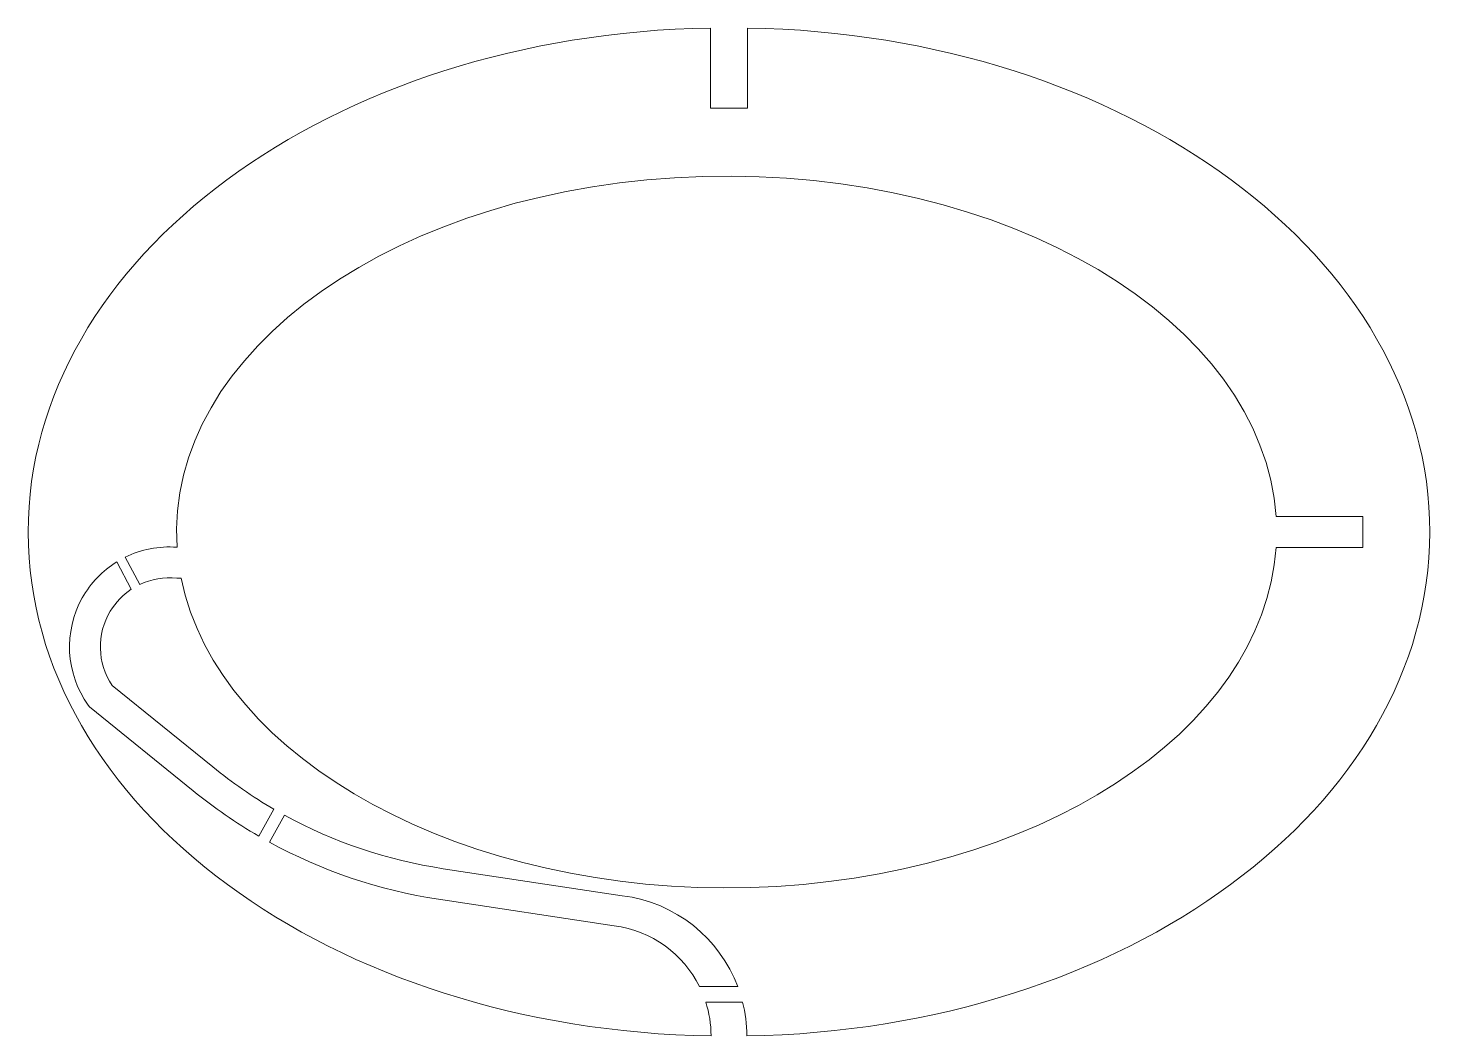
# Model space of a CAD drawing. Header units: inches. Extents: x -16.34 to -13.51, y -35.52 to -33.48.
import ezdxf

# ---------------------------------------------------------------- set-up
doc = ezdxf.new("R2010")
doc.units = ezdxf.units.IN
doc.header["$MEASUREMENT"] = 0

msp = doc.modelspace()

# ---------------------------------------------------------------- linework, layer by layer
at = {"lineweight": 9}
for points, knots in [([(-14.899, -35.4538), (-14.8934, -35.4758), (-14.8904, -35.4988), (-14.8903, -35.5224), (-14.8903, -35.5224), (-14.1228, -35.5101), (-13.5094, -35.0575), (-13.509, -34.5031), (-13.509, -34.5031), (-13.5087, -33.9487), (-14.1216, -33.4957), (-14.889, -33.4829), (-14.889, -33.4829), (-14.889, -33.4829), (-14.8891, -33.645), (-14.8891, -33.645), (-14.8891, -33.645), (-14.8891, -33.645), (-14.964, -33.645), (-14.964, -33.645), (-14.964, -33.645), (-14.964, -33.645), (-14.964, -33.4829), (-14.964, -33.4829), (-14.964, -33.4829), (-15.7315, -33.4957), (-16.3444, -33.9487), (-16.3441, -34.5031), (-16.3441, -34.5031), (-16.3437, -35.0575), (-15.7303, -35.5101), (-14.9628, -35.5224), (-14.9628, -35.5224), (-14.9628, -35.4985), (-14.9666, -35.4755), (-14.9736, -35.4538), (-14.9736, -35.4538), (-14.9736, -35.4538), (-14.899, -35.4538), (-14.899, -35.4538)], [0, 0, 0, 0, 0.090909, 0.090909, 0.090909, 0.090909, 0.181818, 0.181818, 0.181818, 0.181818, 0.272727, 0.272727, 0.272727, 0.272727, 0.363636, 0.363636, 0.363636, 0.363636, 0.454545, 0.454545, 0.454545, 0.454545, 0.545455, 0.545455, 0.545455, 0.545455, 0.636364, 0.636364, 0.636364, 0.636364, 0.727273, 0.727273, 0.727273, 0.727273, 0.818182, 0.818182, 0.818182, 0.818182, 1, 1, 1, 1]), ([(-16.148, -34.5538), (-16.1161, -34.538), (-16.0799, -34.5306), (-16.043, -34.5335), (-16.043, -34.5335), (-16.0693, -34.1363), (-15.5933, -33.8005), (-14.9797, -33.7833), (-14.9797, -33.7833), (-14.366, -33.7661), (-13.847, -34.074), (-13.8201, -34.4712), (-13.8201, -34.4712), (-13.8201, -34.4712), (-13.6444, -34.4712), (-13.6444, -34.4712), (-13.6444, -34.4712), (-13.6444, -34.4712), (-13.6444, -34.5342), (-13.6444, -34.5342), (-13.6444, -34.5342), (-13.6444, -34.5342), (-13.8201, -34.5342), (-13.8201, -34.5342), (-13.8201, -34.5342), (-13.8453, -34.9071), (-14.3069, -35.2058), (-14.8833, -35.222), (-14.8833, -35.222), (-15.4596, -35.2382), (-15.9595, -34.9666), (-16.0346, -34.5964), (-16.0346, -34.5964), (-16.0346, -34.5964), (-16.0416, -34.5964), (-16.0416, -34.5964), (-16.0416, -34.5964), (-16.0416, -34.5964), (-16.0433, -34.5962), (-16.0433, -34.5962), (-16.0433, -34.5962), (-16.0696, -34.5933), (-16.0955, -34.598), (-16.1185, -34.6089), (-16.1185, -34.6089), (-16.1185, -34.6089), (-16.148, -34.5538), (-16.148, -34.5538)], [0, 0, 0, 0, 0.076923, 0.076923, 0.076923, 0.076923, 0.153846, 0.153846, 0.153846, 0.153846, 0.230769, 0.230769, 0.230769, 0.230769, 0.307692, 0.307692, 0.307692, 0.307692, 0.384615, 0.384615, 0.384615, 0.384615, 0.461538, 0.461538, 0.461538, 0.461538, 0.538462, 0.538462, 0.538462, 0.538462, 0.615385, 0.615385, 0.615385, 0.615385, 0.692308, 0.692308, 0.692308, 0.692308, 0.769231, 0.769231, 0.769231, 0.769231, 0.846154, 0.846154, 0.846154, 0.846154, 1, 1, 1, 1]), ([(-15.8777, -35.118), (-15.924, -35.0911), (-15.9683, -35.0606), (-16.0102, -35.0266), (-16.0102, -35.0266), (-16.0102, -35.0266), (-16.2201, -34.8562), (-16.2201, -34.8562), (-16.2201, -34.8562), (-16.2201, -34.8562), (-16.2226, -34.8528), (-16.2226, -34.8528), (-16.2226, -34.8528), (-16.2684, -34.789), (-16.2731, -34.7044), (-16.2346, -34.6359), (-16.2346, -34.6359), (-16.2176, -34.6056), (-16.1934, -34.5809), (-16.165, -34.5633), (-16.165, -34.5633), (-16.165, -34.5633), (-16.1355, -34.6185), (-16.1355, -34.6185), (-16.1355, -34.6185), (-16.1524, -34.6297), (-16.1671, -34.6447), (-16.178, -34.6628), (-16.178, -34.6628), (-16.2061, -34.7094), (-16.2046, -34.768), (-16.1741, -34.8131), (-16.1741, -34.8131), (-16.1741, -34.8131), (-15.9708, -34.9781), (-15.9708, -34.9781), (-15.9708, -34.9781), (-15.9317, -35.0099), (-15.8903, -35.0384), (-15.847, -35.0635), (-15.847, -35.0635), (-15.847, -35.0635), (-15.8777, -35.118), (-15.8777, -35.118)], [0, 0, 0, 0, 0.083333, 0.083333, 0.083333, 0.083333, 0.166667, 0.166667, 0.166667, 0.166667, 0.25, 0.25, 0.25, 0.25, 0.333333, 0.333333, 0.333333, 0.333333, 0.416667, 0.416667, 0.416667, 0.416667, 0.5, 0.5, 0.5, 0.5, 0.583333, 0.583333, 0.583333, 0.583333, 0.666667, 0.666667, 0.666667, 0.666667, 0.75, 0.75, 0.75, 0.75, 0.833333, 0.833333, 0.833333, 0.833333, 1, 1, 1, 1]), ([(-15.159, -35.2993), (-15.159, -35.2993), (-15.514, -35.2457), (-15.514, -35.2457), (-15.514, -35.2457), (-15.6344, -35.2276), (-15.7502, -35.1883), (-15.8562, -35.1302), (-15.8562, -35.1302), (-15.8562, -35.1302), (-15.8255, -35.0757), (-15.8255, -35.0757), (-15.8255, -35.0757), (-15.7261, -35.1301), (-15.6176, -35.1669), (-15.5047, -35.1839), (-15.5047, -35.1839), (-15.5047, -35.1839), (-15.1423, -35.2386), (-15.1423, -35.2386), (-15.1423, -35.2386), (-15.0337, -35.2522), (-14.9456, -35.3252), (-14.9088, -35.4225), (-14.9088, -35.4225), (-14.9088, -35.4225), (-14.9863, -35.4225), (-14.9863, -35.4225), (-14.9863, -35.4225), (-15.0187, -35.3572), (-15.0821, -35.3094), (-15.1587, -35.2993), (-15.1587, -35.2993), (-15.1588, -35.2993), (-15.1589, -35.2993), (-15.159, -35.2993)], [0, 0, 0, 0, 0.1, 0.1, 0.1, 0.1, 0.2, 0.2, 0.2, 0.2, 0.3, 0.3, 0.3, 0.3, 0.4, 0.4, 0.4, 0.4, 0.5, 0.5, 0.5, 0.5, 0.6, 0.6, 0.6, 0.6, 0.7, 0.7, 0.7, 0.7, 0.8, 0.8, 0.8, 0.8, 1, 1, 1, 1])]:
    msp.add_open_spline(points, degree=3, knots=knots, dxfattribs=at)

doc.saveas('drawing.dxf')
